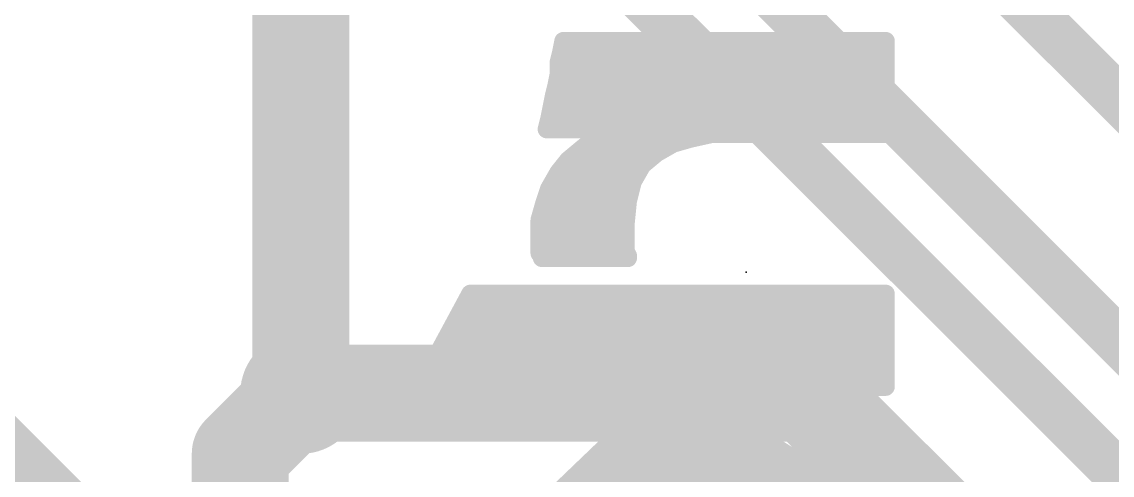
# Model space of a CAD drawing. Extents: x -33 to 53.6, y -19.6 to 58.5.
# Drawn here: x 7.76 to 12.328, y 30.517 to 32.419 of the extents above; entities that cross this region are included whole.
import ezdxf

# ---------------------------------------------------------------- set-up
doc = ezdxf.new("R2010")
doc.units = 0
for name, color, linetype in [('1', 12, 'CONTINUOUS'), ('16', 132, 'CONTINUOUS'), ('18', 110, 'CONTINUOUS'), ('22', 40, 'CONTINUOUS'), ('24', 53, 'CONTINUOUS')]:
    doc.layers.add(name, color=color, linetype=linetype)

# ---------------------------------------------------------------- blocks, each defined once
blk = doc.blocks.new('ROUNDV')
at = {"const_width": 0.5}
blk.add_lwpolyline([(0, -0.25, 1), (0, 0.25, 1), (0, -0.25)], format="xyb", dxfattribs=at)

msp = doc.modelspace()

# ---------------------------------------------------------------- linework, layer by layer
at = {"layer": '1'}
for points, const_width in [([(10.2362, 32.639), (12.827, 30.0482)], 0.2032), ([(8.929, 30.861), (8.675, 30.607)], 0.4064), ([(8.675, 29.718), (8.675, 30.607)], 0.4064)]:
    msp.add_lwpolyline(points, dxfattribs=dict(at, const_width=const_width))
at = {"layer": '1', "const_width": 0.2032}
for points in [[(9.0008, 30.7892, 1), (8.8572, 30.9328)], [(8.7766, 30.607, 1), (8.5734, 30.607)], [(8.6032, 30.6788, 1), (8.7468, 30.5352)]]:
    msp.add_lwpolyline(points, format="xyb", dxfattribs=at)
at = {"layer": '16'}
for points, const_width in [([(8.929, 30.861), (8.929, 36.322)], 0.4064), ([(13.462, 30.988), (11.557, 32.893)], 0.2032), ([(12.7, 30.734), (10.795, 32.639)], 0.2032), ([(11.049, 30.861), (8.929, 30.861)], 0.4064), ([(11.723, 30.187), (11.049, 30.861)], 0.4064), ([(7.493, 30.861), (8.509, 29.845)], 0.2032)]:
    msp.add_lwpolyline(points, dxfattribs=dict(at, const_width=const_width))
at = {"layer": '16', "const_width": 0.2032}
for points in [[(8.929, 30.9626, 1), (8.929, 30.7594)], [(11.1208, 30.9328, 1), (10.9772, 30.7892)], [(11.049, 30.7594, 1), (11.049, 30.9626)], [(8.8274, 30.861, 1), (9.0306, 30.861)]]:
    msp.add_lwpolyline(points, format="xyb", dxfattribs=at)
at = {"layer": '22', "const_width": 0.0762}
for points in [[(10.029, 32.338), (10.019, 32.288)], [(10.0232, 32.3088), (11.379, 32.3088)], [(11.379, 32.338), (10.029, 32.338)], [(11.379, 31.948), (11.379, 32.338)], [(10.019, 32.288), (10.009, 32.248)], [(10.009, 32.248), (10.009, 32.198)], [(10.009, 32.2326), (11.379, 32.2326)], [(10.009, 32.198), (9.999, 32.148)], [(9.999, 32.148), (9.989, 32.108)], [(10.0007, 32.1564), (11.379, 32.1564)], [(9.989, 32.108), (9.969, 32.008)], [(9.9834, 32.0802), (11.379, 32.0802)], [(9.969, 32.008), (9.959, 31.968)], [(9.968, 32.004), (11.379, 32.004)], [(9.959, 31.968), (10.229, 31.968)], [(10.229, 31.968), (10.159, 31.928)], [(10.559, 31.928), (10.649, 31.948)], [(10.649, 31.948), (11.379, 31.948)], [(10.159, 31.928), (10.109, 31.888)], [(10.1588, 31.9278), (10.5583, 31.9278)], [(10.419, 31.868), (10.489, 31.908)], [(10.489, 31.908), (10.559, 31.928)], [(10.109, 31.888), (10.049, 31.838)], [(10.0653, 31.8516), (10.3993, 31.8516)], [(10.359, 31.818), (10.419, 31.868)], [(10.049, 31.838), (10.009, 31.788)], [(10.319, 31.748), (10.359, 31.818)], [(10.009, 31.788), (9.969, 31.718)], [(10.0018, 31.7754), (10.3347, 31.7754)], [(9.969, 31.718), (9.949, 31.658)], [(10.299, 31.668), (10.319, 31.748)], [(9.9627, 31.6992), (10.3068, 31.6992)], [(10.289, 31.568), (10.299, 31.668)], [(9.949, 31.658), (9.929, 31.588)], [(9.939, 31.623), (10.2945, 31.623)], [(9.929, 31.588), (9.929, 31.448)], [(9.929, 31.5468), (10.289, 31.5468)], [(10.289, 31.458), (10.289, 31.568)], [(9.929, 31.4706), (10.289, 31.4706)], [(9.929, 31.448), (9.939, 31.438)], [(9.939, 31.438), (9.939, 31.428)], [(10.299, 31.438), (10.289, 31.458)], [(10.299, 31.428), (10.299, 31.438)], [(9.939, 31.428), (10.299, 31.428)], [(9.639, 31.278), (9.429, 30.888)], [(11.379, 31.278), (9.639, 31.278)], [(11.379, 30.888), (11.379, 31.278)], [(9.6196, 31.242), (11.379, 31.242)], [(9.5786, 31.1658), (11.379, 31.1658)], [(9.5376, 31.0896), (11.379, 31.0896)], [(9.4965, 31.0134), (11.379, 31.0134)], [(9.4555, 30.9372), (11.379, 30.9372)], [(9.429, 30.888), (10.469, 30.888)], [(10.469, 30.888), (9.959, 30.398)], [(10.4409, 30.861), (10.8638, 30.861)], [(10.749, 30.738), (10.889, 30.888)], [(10.889, 30.888), (11.379, 30.888)], [(10.3616, 30.7848), (10.7927, 30.7848)], [(10.2823, 30.7086), (10.7965, 30.7086)], [(11.379, 30.348), (10.749, 30.738)], [(10.203, 30.6324), (10.9196, 30.6324)], [(10.1237, 30.5562), (11.0427, 30.5562)], [(10.0443, 30.48), (11.1658, 30.48)]]:
    msp.add_lwpolyline(points, dxfattribs=at)
at = {"layer": '22', "const_width": 0.0381}
for points in [[(10.0232, 32.3279, 1), (10.0232, 32.2898)], [(10.029, 32.3571, 1), (10.029, 32.319)], [(10.0477, 32.3343, 1), (10.0103, 32.3417)], [(11.3981, 32.338, 1), (11.36, 32.338)], [(11.379, 32.319, 1), (11.379, 32.3571)], [(11.379, 32.2898, 1), (11.379, 32.3279)], [(10.0003, 32.2917, 1), (10.0377, 32.2843)], [(10.0375, 32.2834, 1), (10.0005, 32.2926)], [(9.9905, 32.2526, 1), (10.0275, 32.2434)], [(10.009, 32.2517, 1), (10.009, 32.2136)], [(10.0281, 32.248, 1), (9.99, 32.248)], [(11.379, 32.2136, 1), (11.379, 32.2517)], [(9.99, 32.198, 1), (10.0281, 32.198)], [(10.0277, 32.1943, 1), (9.9903, 32.2017)], [(9.9803, 32.1517, 1), (10.0177, 32.1443)], [(10.0175, 32.1434, 1), (9.9805, 32.1526)], [(10.0007, 32.1755, 1), (10.0007, 32.1374)], [(11.379, 32.1374, 1), (11.379, 32.1755)], [(9.9834, 32.0993, 1), (9.9834, 32.0612)], [(9.9705, 32.1126, 1), (10.0075, 32.1034)], [(10.0077, 32.1043, 1), (9.9703, 32.1117)], [(11.379, 32.0612, 1), (11.379, 32.0993)], [(9.968, 32.0231, 1), (9.968, 31.985)], [(9.9503, 32.0117, 1), (9.9877, 32.0043)], [(9.9875, 32.0034, 1), (9.9505, 32.0126)], [(11.379, 31.985, 1), (11.379, 32.0231)], [(9.959, 31.987, 1), (9.959, 31.9489)], [(9.9405, 31.9726, 1), (9.9775, 31.9634)], [(10.2385, 31.9515, 1), (10.2195, 31.9845)], [(10.229, 31.9489, 1), (10.229, 31.987)], [(10.649, 31.9671, 1), (10.649, 31.929)], [(10.6531, 31.9294, 1), (10.6449, 31.9666)], [(11.379, 31.929, 1), (11.379, 31.9671)], [(10.1588, 31.9469, 1), (10.1588, 31.9088)], [(10.1495, 31.9445, 1), (10.1685, 31.9115)], [(10.1709, 31.9131, 1), (10.1471, 31.9429)], [(10.4838, 31.9263, 1), (10.4942, 31.8897)], [(10.4985, 31.8915, 1), (10.4795, 31.9245)], [(10.5549, 31.9466, 1), (10.5631, 31.9094)], [(10.5642, 31.9097, 1), (10.5538, 31.9463)], [(10.5583, 31.9088, 1), (10.5583, 31.9469)], [(11.36, 31.948, 1), (11.3981, 31.948)], [(10.0653, 31.8707, 1), (10.0653, 31.8326)], [(10.0971, 31.9029, 1), (10.1209, 31.8731)], [(10.1212, 31.8734, 1), (10.0968, 31.9026)], [(10.3993, 31.8326, 1), (10.3993, 31.8707)], [(10.4095, 31.8845, 1), (10.4285, 31.8515)], [(10.4312, 31.8534, 1), (10.4068, 31.8826)], [(10.0368, 31.8526, 1), (10.0612, 31.8234)], [(10.0639, 31.8261, 1), (10.0341, 31.8499)], [(10.3468, 31.8326, 1), (10.3712, 31.8034)], [(10.3755, 31.8085, 1), (10.3425, 31.8275)], [(10.0018, 31.7945, 1), (10.0018, 31.7564)], [(9.9941, 31.7999, 1), (10.0239, 31.7761)], [(10.0255, 31.7785, 1), (9.9925, 31.7975)], [(10.3347, 31.7564, 1), (10.3347, 31.7945)], [(9.9871, 31.712, 1), (9.9509, 31.724)], [(10.3025, 31.7575, 1), (10.3355, 31.7385)], [(10.3375, 31.7434, 1), (10.3005, 31.7526)], [(9.9627, 31.7183, 1), (9.9627, 31.6802)], [(9.9525, 31.7275, 1), (9.9855, 31.7085)], [(10.318, 31.6661, 1), (10.28, 31.6699)], [(10.3068, 31.6802, 1), (10.3068, 31.7183)], [(9.939, 31.6421, 1), (9.939, 31.604)], [(9.9309, 31.664, 1), (9.9671, 31.652)], [(9.9673, 31.6528, 1), (9.9307, 31.6632)], [(10.2805, 31.6726, 1), (10.3175, 31.6634)], [(10.2945, 31.604, 1), (10.2945, 31.6421)], [(9.9481, 31.588, 1), (9.91, 31.588)], [(9.9107, 31.5932, 1), (9.9473, 31.5828)], [(9.929, 31.5659, 1), (9.929, 31.5278)], [(10.308, 31.568, 1), (10.2699, 31.568)], [(10.27, 31.5699, 1), (10.308, 31.5661)], [(10.289, 31.5278, 1), (10.289, 31.5659)], [(9.929, 31.4897, 1), (9.929, 31.4516)], [(9.9425, 31.4615, 1), (9.9155, 31.4345)], [(9.9581, 31.438, 1), (9.92, 31.438)], [(10.2699, 31.458, 1), (10.308, 31.458)], [(10.306, 31.4665, 1), (10.272, 31.4495)], [(10.3181, 31.438, 1), (10.28, 31.438)], [(10.289, 31.4516, 1), (10.289, 31.4897)], [(9.91, 31.448, 1), (9.9481, 31.448)], [(9.939, 31.4471, 1), (9.939, 31.409)], [(9.92, 31.428, 1), (9.9581, 31.428)], [(9.9255, 31.4245, 1), (9.9525, 31.4515)], [(10.28, 31.428, 1), (10.3181, 31.428)], [(10.282, 31.4295, 1), (10.316, 31.4465)], [(10.299, 31.409, 1), (10.299, 31.4471)], [(9.639, 31.2971, 1), (9.639, 31.259)], [(9.6558, 31.269, 1), (9.6222, 31.287)], [(11.3981, 31.278, 1), (11.36, 31.278)], [(11.379, 31.259, 1), (11.379, 31.2971)], [(9.6196, 31.2611, 1), (9.6196, 31.223)], [(11.379, 31.223, 1), (11.379, 31.2611)], [(9.5786, 31.1849, 1), (9.5786, 31.1468)], [(11.379, 31.1468, 1), (11.379, 31.1849)], [(9.5376, 31.1087, 1), (9.5376, 31.0706)], [(11.379, 31.0706, 1), (11.379, 31.1087)], [(9.4965, 31.0325, 1), (9.4965, 30.9944)], [(11.379, 30.9944, 1), (11.379, 31.0325)], [(9.4555, 30.9563, 1), (9.4555, 30.9182)], [(11.379, 30.9182, 1), (11.379, 30.9563)], [(9.429, 30.9071, 1), (9.429, 30.869)], [(9.4122, 30.897, 1), (9.4458, 30.879)], [(10.4409, 30.8801, 1), (10.4409, 30.842)], [(10.4822, 30.8743, 1), (10.4558, 30.9017)], [(10.469, 30.869, 1), (10.469, 30.9071)], [(10.8638, 30.842, 1), (10.8638, 30.8801)], [(10.889, 30.9071, 1), (10.889, 30.869)], [(10.9029, 30.875, 1), (10.8751, 30.901)], [(11.36, 30.888, 1), (11.3981, 30.888)], [(11.379, 30.869, 1), (11.379, 30.9071)], [(10.3616, 30.8039, 1), (10.3616, 30.7658)], [(10.7927, 30.7658, 1), (10.7927, 30.8039)], [(10.2823, 30.7277, 1), (10.2823, 30.6896)], [(10.759, 30.7542, 1), (10.739, 30.7218)], [(10.7351, 30.751, 1), (10.7629, 30.725)], [(10.7965, 30.6896, 1), (10.7965, 30.7277)], [(10.203, 30.6515, 1), (10.203, 30.6134)], [(10.9196, 30.6134, 1), (10.9196, 30.6515)], [(10.1237, 30.5753, 1), (10.1237, 30.5372)], [(11.0427, 30.5372, 1), (11.0427, 30.5753)], [(10.0443, 30.4991, 1), (10.0443, 30.461)], [(11.1658, 30.461, 1), (11.1658, 30.4991)]]:
    msp.add_lwpolyline(points, format="xyb", dxfattribs=at)
at = {"layer": '24'}
msp.add_point((10.795, 31.369), dxfattribs=at)

# ---------------------------------------------------------------- block references
at = {"layer": '18', "xscale": 0.508, "yscale": 0.508}
msp.add_blockref('ROUNDV', (8.929, 30.861), dxfattribs=at)
msp.add_blockref('ROUNDV', (8.929, 30.861), dxfattribs=at)

doc.saveas('drawing.dxf')
